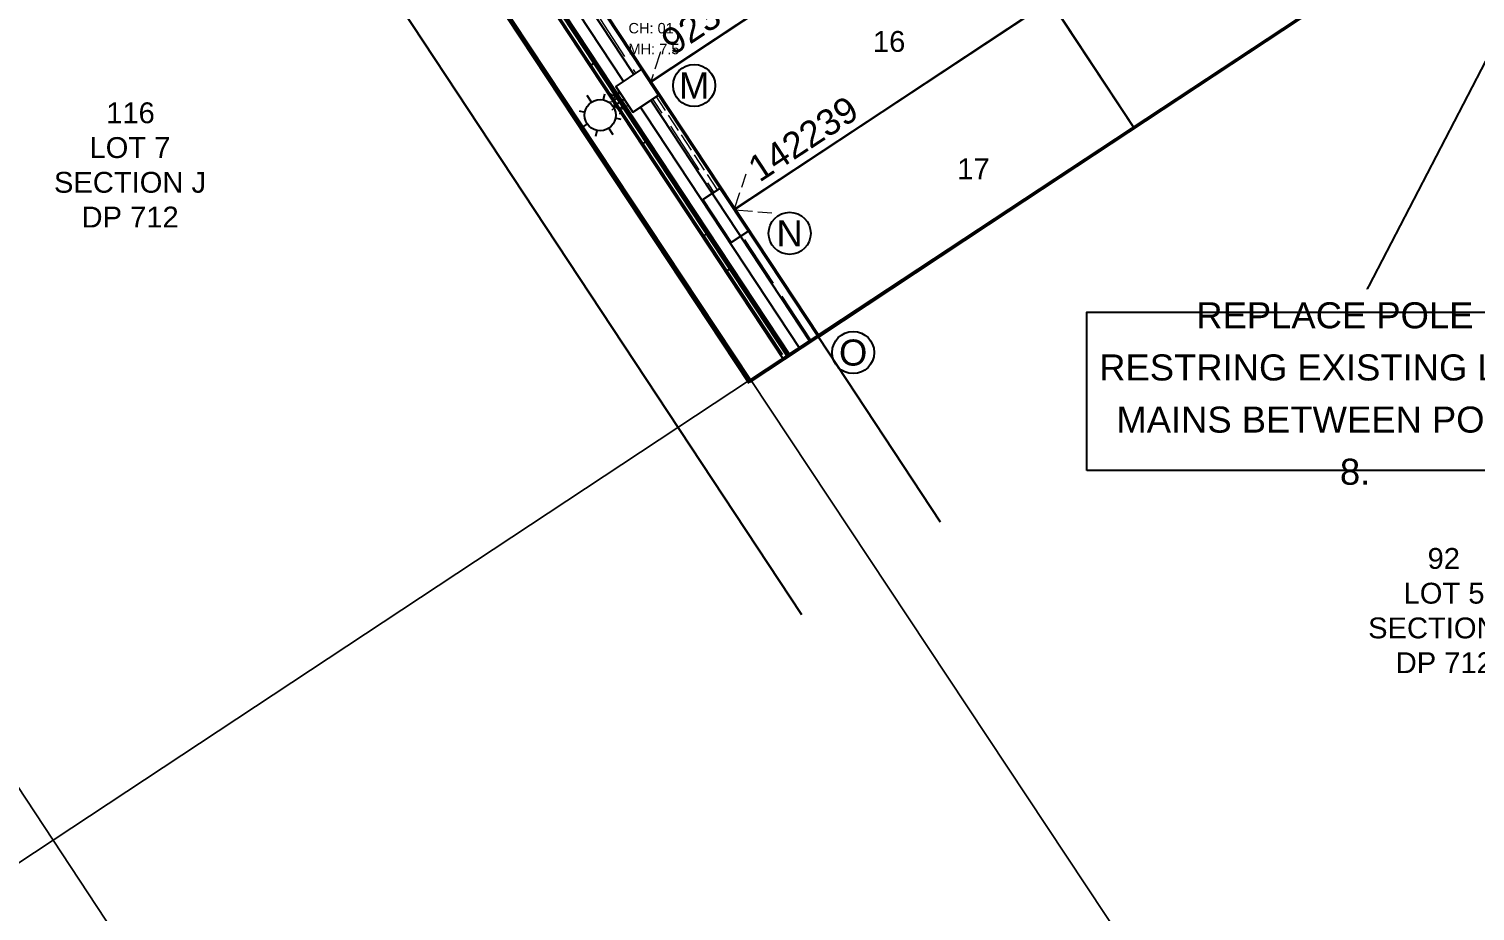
# Model space of a CAD drawing. Header units: metres. Extents: x 302064 to 305578, y 6265466 to 6271990.
# Drawn here: x 302954.4 to 303093.1, y 6270989.3 to 6271073.9 of the extents above; entities that cross this region are included whole.
import ezdxf
from ezdxf.enums import TextEntityAlignment as Align

# ---------------------------------------------------------------- set-up
doc = ezdxf.new("R2010")
doc.units = ezdxf.units.M
doc.linetypes.add('IE Trench LV', pattern=[6.5, 5, -1.5])
doc.linetypes.add('IECLTRLV', pattern=[6.5, 5, -1.5])
doc.layers.get('0').update_dxf_attribs({"color": 6})
for name, color, linetype in [('_User Miscellaneous1', 7, 'Continuous'), ('BDY', 252, 'Continuous'), ('DEVELOP', 2, 'Continuous'), ('Equip_SP_SL_NEW', 7, 'Continuous'), ('Notes_SP_MISC', 7, 'Continuous'), ('ROAD_KERB', 253, 'Continuous'), ('ROAD_KERB-BACK', 8, 'Continuous'), ('ROAD_KERB-LIP', 8, 'Continuous'), ('SupportsUG_SP_LV_NEW', 7, 'Continuous'), ('SupportsUG_SP_LV_SL_NEW', 7, 'Continuous'), ('XR01255_CC_DES$0$FOOTPATH', 252, 'Continuous'), ('XR01255_CC_DES$0$ROAD_CONTROL', 252, 'Continuous'), ('XR01255_CC_DES$0$ROAD_KERB', 252, 'Continuous'), ('XR01255_CC_DES$0$ROAD_KERB-BACK', 252, 'Continuous'), ('XR01255_CC_DES$0$ROAD_KERB-LIP', 252, 'Continuous'), ('XR01255_CC_LOT_LAYOUT$0$F_LOT', 252, 'Continuous'), ('XR01255_CC_LOT_LAYOUT$0$ST1_BDY', 252, 'Continuous'), ('XR01255_CC_LOT_LAYOUT$0$ST1_BDY_1', 252, 'Continuous'), ('XR01255_CC_LOT_LAYOUT$0$ST1_LOTS', 252, 'Continuous')]:
    doc.layers.add(name, color=color, linetype=linetype)
for name, color, linetype, lineweight in [('Cadastre Land Parcels_SP_EXT', 7, 'Continuous', 5), ('LH-LUM-L25', 1, 'Continuous', 0), ('LH-POL-Poles&Pendants', 1, 'Continuous', 0), ('Trench_SP_NEW', 7, 'IECLTRLV', 20)]:
    doc.layers.add(name, color=color, linetype=linetype, lineweight=lineweight)
doc.styles.add('POLE_LABEL', font='arial.ttf')
doc.styles.add('SL_LABEL', font='arial.ttf')
doc.styles.get("Standard").update_dxf_attribs({"font": 'arial.ttf'})
doc.dimstyles.get("Standard").update_dxf_attribs({"dimtxt": 0.18, "dimasz": 0.18, "dimexe": 0.18, "dimexo": 0.0625, "dimgap": 0.09, "dimtad": 0, "dimtih": 1, "dimtoh": 1, "dimdec": 4, "dimzin": 0, "dimdsep": 46, "dimtxsty": 'Standard', "dimcen": 0.09, "dimadec": 0, "dimazin": 0, "dimtfac": 1, "dimtdec": 4, "dimtofl": 0, "dimtmove": 0, "dimatfit": 3, "dimfxl": 1, "dimtolj": 1, "dimtzin": 0, "dimarcsym": 0})

# ---------------------------------------------------------------- blocks, each defined once
blk = doc.blocks.new('PILLAR_NEW')
for tag, height, flags, p in [('ASSET_NUM', 2.5, 8, (2, 4)), ('STREET_CODE', 0.2, 9, (1.5, 2))]:
    blk.add_attdef(tag, text='', height=height, dxfattribs=dict(flags=flags)).set_placement(p, align=Align.MIDDLE_LEFT)
blk.add_wipeout([(-2.47, 0.99), (2.47, 0.99), (2.47, -0.99), (-2.47, -0.99)])
at = {"lineweight": -3}
blk.add_lwpolyline([(-2.47, 0.99), (2.47, 0.99), (2.47, -0.99), (-2.47, -0.99)], close=True, dxfattribs=at)
for tag, flags, p in [('OWNED_BY', 9, (1.5, 1.8)), ('OPERATED_BY', 9, (1.5, 1.6)), ('MAINTAINED_BY', 9, (1.5, 1.4)), ('STATE', 9, (1.5, 1.2)), ('SUPPORT_TYPE', 9, (1.5, 1)), ('SUBURB', 9, (1.5, 0.2)), ('STREETNAME', 9, (1.5, 0)), ('USAGE', 9, (1.5, 0.8)), ('LEGEND', 9, (1.5, 0.6)), ('PARENT', 9, (1.5, 0.4)), ('Z', 1, (1.5, -0.6)), ('LOCATION', 9, (1.5, -0.2)), ('NOTES', 9, (1.5, -0.4))]:
    blk.add_attdef(tag, text='', height=0.2, dxfattribs=dict(flags=flags)).set_placement(p, align=Align.MIDDLE_LEFT)
blk = doc.blocks.new('A$C6F1F0823')
at = {"layer": 'BDY'}
for p, q in [((52.51, 98.13), (101.23, 24.36)), ((10.55, 95.98), (71.02, 4.41)), ((3.88, 91.56), (64.35, 0)), ((115.32, 68.72), (54.9, 28.82)), ((123.38, 56.51), (62.96, 16.62)), ((131.44, 44.3), (64.35, 0))]:
    blk.add_line(p, q, dxfattribs=at)
at = {"layer": 'ROAD_KERB'}
blk.add_line((15.8, 81.68), (67.83, 2.89), dxfattribs=at)
for points in [[(49.5, 30.65), (51.7, 27.31)], [(49.5, 30.65), (51.7, 27.31)], [(49.5, 30.65), (51.7, 27.31)], [(49.5, 30.65), (51.7, 27.31)], [(49.5, 30.65), (51.7, 27.31)], [(49.5, 30.65), (51.7, 27.31)], [(49.5, 30.65), (51.7, 27.31)], [(49.5, 30.65), (51.7, 27.31)], [(49.5, 30.65), (51.7, 27.31)], [(49.5, 30.65), (51.7, 27.31)], [(49.5, 30.65), (51.7, 27.31)], [(49.5, 30.65), (51.7, 27.31)], [(49.5, 30.65), (51.7, 27.31)], [(49.5, 30.65), (51.7, 27.31)], [(49.5, 30.65), (51.7, 27.31)], [(49.5, 30.65), (51.7, 27.31)], [(49.5, 30.65), (51.7, 27.31)], [(49.5, 30.65), (51.7, 27.31)], [(49.5, 30.65), (51.7, 27.31)], [(49.5, 30.65), (51.7, 27.31)], [(49.5, 30.65), (51.7, 27.31)], [(49.5, 30.65), (51.7, 27.31)], [(52.26, 26.48), (54.46, 23.14)], [(52.26, 26.48), (54.46, 23.14)], [(52.26, 26.48), (54.46, 23.14)], [(52.26, 26.48), (54.46, 23.14)], [(52.26, 26.48), (54.46, 23.14)], [(52.26, 26.48), (54.46, 23.14)], [(52.26, 26.48), (54.46, 23.14)], [(52.26, 26.48), (54.46, 23.14)], [(52.26, 26.48), (54.46, 23.14)], [(52.26, 26.48), (54.46, 23.14)], [(52.26, 26.48), (54.46, 23.14)], [(52.26, 26.48), (54.46, 23.14)], [(52.26, 26.48), (54.46, 23.14)], [(52.26, 26.48), (54.46, 23.14)], [(52.26, 26.48), (54.46, 23.14)], [(52.26, 26.48), (54.46, 23.14)], [(52.26, 26.48), (54.46, 23.14)], [(52.26, 26.48), (54.46, 23.14)], [(52.26, 26.48), (54.46, 23.14)], [(52.26, 26.48), (54.46, 23.14)], [(52.26, 26.48), (54.46, 23.14)], [(52.26, 26.48), (54.46, 23.14)], [(60.32, 14.27), (62.52, 10.93)], [(60.32, 14.27), (62.52, 10.93)], [(60.32, 14.27), (62.52, 10.93)], [(60.32, 14.27), (62.52, 10.93)], [(60.32, 14.27), (62.52, 10.93)], [(60.32, 14.27), (62.52, 10.93)], [(60.32, 14.27), (62.52, 10.93)]]:
    blk.add_lwpolyline(points, dxfattribs=at)
at = {"layer": 'ROAD_KERB-BACK'}
blk.add_line((15.93, 81.76), (68.23, 2.56), dxfattribs=at)
for points in [[(49.53, 30.66), (49.78, 30.23)], [(49.53, 30.66), (49.78, 30.23)], [(49.53, 30.66), (49.78, 30.23)], [(49.53, 30.66), (49.78, 30.23)], [(49.53, 30.66), (49.78, 30.23)], [(49.53, 30.66), (49.78, 30.23)], [(49.53, 30.66), (49.78, 30.23)], [(49.53, 30.66), (49.78, 30.23)], [(49.53, 30.66), (49.78, 30.23)], [(49.53, 30.66), (49.78, 30.23)], [(49.53, 30.66), (49.78, 30.23)], [(49.53, 30.66), (49.78, 30.23)], [(49.53, 30.66), (49.78, 30.23)], [(49.53, 30.66), (49.78, 30.23)], [(49.53, 30.66), (49.78, 30.23)], [(49.53, 30.66), (49.78, 30.23)], [(49.53, 30.66), (49.78, 30.23)], [(49.53, 30.66), (49.78, 30.23)], [(49.53, 30.66), (49.78, 30.23)], [(49.53, 30.66), (49.78, 30.23)], [(49.53, 30.66), (49.78, 30.23)], [(49.53, 30.66), (49.78, 30.23)], [(49.63, 30.73), (51.83, 27.39)], [(49.63, 30.73), (51.83, 27.39)], [(49.63, 30.73), (51.83, 27.39)], [(49.63, 30.73), (51.83, 27.39)], [(49.63, 30.73), (51.83, 27.39)], [(49.63, 30.73), (51.83, 27.39)], [(49.63, 30.73), (51.83, 27.39)], [(49.63, 30.73), (51.83, 27.39)], [(49.63, 30.73), (51.83, 27.39)], [(49.63, 30.73), (51.83, 27.39)], [(49.63, 30.73), (51.83, 27.39)], [(49.63, 30.73), (51.83, 27.39)], [(49.63, 30.73), (51.83, 27.39)], [(49.63, 30.73), (51.83, 27.39)], [(49.63, 30.73), (51.83, 27.39)], [(49.63, 30.73), (51.83, 27.39)], [(49.63, 30.73), (51.83, 27.39)], [(49.63, 30.73), (51.83, 27.39)], [(49.63, 30.73), (51.83, 27.39)], [(49.63, 30.73), (51.83, 27.39)], [(49.63, 30.73), (51.83, 27.39)], [(49.63, 30.73), (51.83, 27.39)], [(49.78, 30.23), (49.9, 30.31)], [(49.78, 30.23), (49.9, 30.31)], [(49.78, 30.23), (49.9, 30.31)], [(49.78, 30.23), (49.9, 30.31)], [(49.78, 30.23), (49.9, 30.31)], [(49.78, 30.23), (49.9, 30.31)], [(49.78, 30.23), (49.9, 30.31)], [(49.78, 30.23), (49.9, 30.31)], [(49.78, 30.23), (49.9, 30.31)], [(49.78, 30.23), (49.9, 30.31)], [(49.78, 30.23), (49.9, 30.31)], [(49.78, 30.23), (49.9, 30.31)], [(49.78, 30.23), (49.9, 30.31)], [(49.78, 30.23), (49.9, 30.31)], [(49.78, 30.23), (49.9, 30.31)], [(49.78, 30.23), (49.9, 30.31)], [(49.78, 30.23), (49.9, 30.31)], [(49.78, 30.23), (49.9, 30.31)], [(49.78, 30.23), (49.9, 30.31)], [(49.78, 30.23), (49.9, 30.31)], [(49.78, 30.23), (49.9, 30.31)], [(49.78, 30.23), (49.9, 30.31)], [(51.43, 27.73), (51.55, 27.81)], [(51.43, 27.73), (51.55, 27.81)], [(51.43, 27.73), (51.55, 27.81)], [(51.43, 27.73), (51.55, 27.81)], [(51.43, 27.73), (51.55, 27.81)], [(51.43, 27.73), (51.55, 27.81)], [(51.43, 27.73), (51.55, 27.81)], [(51.43, 27.73), (51.55, 27.81)], [(51.43, 27.73), (51.55, 27.81)], [(51.43, 27.73), (51.55, 27.81)], [(51.43, 27.73), (51.55, 27.81)], [(51.43, 27.73), (51.55, 27.81)], [(51.43, 27.73), (51.55, 27.81)], [(51.43, 27.73), (51.55, 27.81)], [(51.43, 27.73), (51.55, 27.81)], [(51.43, 27.73), (51.55, 27.81)], [(51.43, 27.73), (51.55, 27.81)], [(51.43, 27.73), (51.55, 27.81)], [(51.43, 27.73), (51.55, 27.81)], [(51.43, 27.73), (51.55, 27.81)], [(51.43, 27.73), (51.55, 27.81)], [(51.43, 27.73), (51.55, 27.81)], [(51.43, 27.73), (51.73, 27.33)], [(51.43, 27.73), (51.73, 27.33)], [(51.43, 27.73), (51.73, 27.33)], [(51.43, 27.73), (51.73, 27.33)], [(51.43, 27.73), (51.73, 27.33)], [(51.43, 27.73), (51.73, 27.33)], [(51.43, 27.73), (51.73, 27.33)], [(51.43, 27.73), (51.73, 27.33)], [(51.43, 27.73), (51.73, 27.33)], [(51.43, 27.73), (51.73, 27.33)], [(51.43, 27.73), (51.73, 27.33)], [(51.43, 27.73), (51.73, 27.33)], [(51.43, 27.73), (51.73, 27.33)], [(51.43, 27.73), (51.73, 27.33)], [(51.43, 27.73), (51.73, 27.33)], [(51.43, 27.73), (51.73, 27.33)], [(51.43, 27.73), (51.73, 27.33)], [(51.43, 27.73), (51.73, 27.33)], [(51.43, 27.73), (51.73, 27.33)], [(51.43, 27.73), (51.73, 27.33)], [(51.43, 27.73), (51.73, 27.33)], [(51.43, 27.73), (51.73, 27.33)], [(52.28, 26.49), (52.53, 26.06)], [(52.28, 26.49), (52.53, 26.06)], [(52.28, 26.49), (52.53, 26.06)], [(52.28, 26.49), (52.53, 26.06)], [(52.28, 26.49), (52.53, 26.06)], [(52.28, 26.49), (52.53, 26.06)], [(52.28, 26.49), (52.53, 26.06)], [(52.28, 26.49), (52.53, 26.06)], [(52.28, 26.49), (52.53, 26.06)], [(52.28, 26.49), (52.53, 26.06)], [(52.28, 26.49), (52.53, 26.06)], [(52.28, 26.49), (52.53, 26.06)], [(52.28, 26.49), (52.53, 26.06)], [(52.28, 26.49), (52.53, 26.06)], [(52.28, 26.49), (52.53, 26.06)], [(52.28, 26.49), (52.53, 26.06)], [(52.28, 26.49), (52.53, 26.06)], [(52.28, 26.49), (52.53, 26.06)], [(52.28, 26.49), (52.53, 26.06)], [(52.28, 26.49), (52.53, 26.06)], [(52.28, 26.49), (52.53, 26.06)], [(52.28, 26.49), (52.53, 26.06)], [(52.38, 26.56), (54.58, 23.22)], [(52.38, 26.56), (54.58, 23.22)], [(52.38, 26.56), (54.58, 23.22)], [(52.38, 26.56), (54.58, 23.22)], [(52.38, 26.56), (54.58, 23.22)], [(52.38, 26.56), (54.58, 23.22)], [(52.38, 26.56), (54.58, 23.22)], [(52.38, 26.56), (54.58, 23.22)], [(52.38, 26.56), (54.58, 23.22)], [(52.38, 26.56), (54.58, 23.22)], [(52.38, 26.56), (54.58, 23.22)], [(52.38, 26.56), (54.58, 23.22)], [(52.38, 26.56), (54.58, 23.22)], [(52.38, 26.56), (54.58, 23.22)], [(52.38, 26.56), (54.58, 23.22)], [(52.38, 26.56), (54.58, 23.22)], [(52.38, 26.56), (54.58, 23.22)], [(52.38, 26.56), (54.58, 23.22)], [(52.38, 26.56), (54.58, 23.22)], [(52.38, 26.56), (54.58, 23.22)], [(52.38, 26.56), (54.58, 23.22)], [(52.38, 26.56), (54.58, 23.22)], [(52.53, 26.06), (52.66, 26.14)], [(52.53, 26.06), (52.66, 26.14)], [(52.53, 26.06), (52.66, 26.14)], [(52.53, 26.06), (52.66, 26.14)], [(52.53, 26.06), (52.66, 26.14)], [(52.53, 26.06), (52.66, 26.14)], [(52.53, 26.06), (52.66, 26.14)], [(52.53, 26.06), (52.66, 26.14)], [(52.53, 26.06), (52.66, 26.14)], [(52.53, 26.06), (52.66, 26.14)], [(52.53, 26.06), (52.66, 26.14)], [(52.53, 26.06), (52.66, 26.14)], [(52.53, 26.06), (52.66, 26.14)], [(52.53, 26.06), (52.66, 26.14)], [(52.53, 26.06), (52.66, 26.14)], [(52.53, 26.06), (52.66, 26.14)], [(52.53, 26.06), (52.66, 26.14)], [(52.53, 26.06), (52.66, 26.14)], [(52.53, 26.06), (52.66, 26.14)], [(52.53, 26.06), (52.66, 26.14)], [(52.53, 26.06), (52.66, 26.14)], [(52.53, 26.06), (52.66, 26.14)], [(54.18, 23.56), (54.31, 23.64)], [(54.18, 23.56), (54.31, 23.64)], [(54.18, 23.56), (54.31, 23.64)], [(54.18, 23.56), (54.31, 23.64)], [(54.18, 23.56), (54.31, 23.64)], [(54.18, 23.56), (54.31, 23.64)], [(54.18, 23.56), (54.31, 23.64)], [(54.18, 23.56), (54.31, 23.64)], [(54.18, 23.56), (54.31, 23.64)], [(54.18, 23.56), (54.31, 23.64)], [(54.18, 23.56), (54.31, 23.64)], [(54.18, 23.56), (54.31, 23.64)], [(54.18, 23.56), (54.31, 23.64)], [(54.18, 23.56), (54.31, 23.64)], [(54.18, 23.56), (54.31, 23.64)], [(54.18, 23.56), (54.31, 23.64)], [(54.18, 23.56), (54.31, 23.64)], [(54.18, 23.56), (54.31, 23.64)], [(54.18, 23.56), (54.31, 23.64)], [(54.18, 23.56), (54.31, 23.64)], [(54.18, 23.56), (54.31, 23.64)], [(54.18, 23.56), (54.31, 23.64)], [(54.18, 23.56), (54.48, 23.15)], [(54.18, 23.56), (54.48, 23.15)], [(54.18, 23.56), (54.48, 23.15)], [(54.18, 23.56), (54.48, 23.15)], [(54.18, 23.56), (54.48, 23.15)], [(54.18, 23.56), (54.48, 23.15)], [(54.18, 23.56), (54.48, 23.15)], [(54.18, 23.56), (54.48, 23.15)], [(54.18, 23.56), (54.48, 23.15)], [(54.18, 23.56), (54.48, 23.15)], [(54.18, 23.56), (54.48, 23.15)], [(54.18, 23.56), (54.48, 23.15)], [(54.18, 23.56), (54.48, 23.15)], [(54.18, 23.56), (54.48, 23.15)], [(54.18, 23.56), (54.48, 23.15)], [(54.18, 23.56), (54.48, 23.15)], [(54.18, 23.56), (54.48, 23.15)], [(54.18, 23.56), (54.48, 23.15)], [(54.18, 23.56), (54.48, 23.15)], [(54.18, 23.56), (54.48, 23.15)], [(54.18, 23.56), (54.48, 23.15)], [(54.18, 23.56), (54.48, 23.15)], [(60.34, 14.29), (60.59, 13.85)], [(60.34, 14.29), (60.59, 13.85)], [(60.34, 14.29), (60.59, 13.85)], [(60.34, 14.29), (60.59, 13.85)], [(60.34, 14.29), (60.59, 13.85)], [(60.34, 14.29), (60.59, 13.85)], [(60.34, 14.29), (60.59, 13.85)], [(60.44, 14.35), (62.65, 11.01)], [(60.44, 14.35), (62.65, 11.01)], [(60.44, 14.35), (62.65, 11.01)], [(60.44, 14.35), (62.65, 11.01)], [(60.44, 14.35), (62.65, 11.01)], [(60.44, 14.35), (62.65, 11.01)], [(60.44, 14.35), (62.65, 11.01)], [(60.59, 13.85), (60.72, 13.93)], [(60.59, 13.85), (60.72, 13.93)], [(60.59, 13.85), (60.72, 13.93)], [(60.59, 13.85), (60.72, 13.93)], [(60.59, 13.85), (60.72, 13.93)], [(60.59, 13.85), (60.72, 13.93)], [(60.59, 13.85), (60.72, 13.93)], [(62.24, 11.35), (62.37, 11.43)], [(62.24, 11.35), (62.37, 11.43)], [(62.24, 11.35), (62.37, 11.43)], [(62.24, 11.35), (62.37, 11.43)], [(62.24, 11.35), (62.37, 11.43)], [(62.24, 11.35), (62.37, 11.43)], [(62.24, 11.35), (62.37, 11.43)], [(62.24, 11.35), (62.55, 10.95)], [(62.24, 11.35), (62.55, 10.95)], [(62.24, 11.35), (62.55, 10.95)], [(62.24, 11.35), (62.55, 10.95)], [(62.24, 11.35), (62.55, 10.95)], [(62.24, 11.35), (62.55, 10.95)], [(62.24, 11.35), (62.55, 10.95)]]:
    blk.add_lwpolyline(points, dxfattribs=at)
at = {"layer": 'ROAD_KERB-LIP'}
blk.add_line((15.43, 81.43), (67.45, 2.64), dxfattribs=at)
for points in [[(49.12, 30.4), (49.63, 30.73)], [(49.12, 30.4), (49.63, 30.73)], [(49.12, 30.4), (49.63, 30.73)], [(49.12, 30.4), (49.63, 30.73)], [(49.12, 30.4), (49.63, 30.73)], [(49.12, 30.4), (49.63, 30.73)], [(49.12, 30.4), (49.63, 30.73)], [(49.12, 30.4), (49.63, 30.73)], [(49.12, 30.4), (49.63, 30.73)], [(49.12, 30.4), (49.63, 30.73)], [(49.12, 30.4), (49.63, 30.73)], [(49.12, 30.4), (49.63, 30.73)], [(49.12, 30.4), (49.63, 30.73)], [(49.12, 30.4), (49.63, 30.73)], [(49.12, 30.4), (49.63, 30.73)], [(49.12, 30.4), (49.63, 30.73)], [(49.12, 30.4), (49.63, 30.73)], [(49.12, 30.4), (49.63, 30.73)], [(49.12, 30.4), (49.63, 30.73)], [(49.12, 30.4), (49.63, 30.73)], [(49.12, 30.4), (49.63, 30.73)], [(49.12, 30.4), (49.63, 30.73)], [(49.12, 30.4), (51.33, 27.06)], [(49.12, 30.4), (51.33, 27.06)], [(49.12, 30.4), (51.33, 27.06)], [(49.12, 30.4), (51.33, 27.06)], [(49.12, 30.4), (51.33, 27.06)], [(49.12, 30.4), (51.33, 27.06)], [(49.12, 30.4), (51.33, 27.06)], [(49.12, 30.4), (51.33, 27.06)], [(49.12, 30.4), (51.33, 27.06)], [(49.12, 30.4), (51.33, 27.06)], [(49.12, 30.4), (51.33, 27.06)], [(49.12, 30.4), (51.33, 27.06)], [(49.12, 30.4), (51.33, 27.06)], [(49.12, 30.4), (51.33, 27.06)], [(49.12, 30.4), (51.33, 27.06)], [(49.12, 30.4), (51.33, 27.06)], [(49.12, 30.4), (51.33, 27.06)], [(49.12, 30.4), (51.33, 27.06)], [(49.12, 30.4), (51.33, 27.06)], [(49.12, 30.4), (51.33, 27.06)], [(49.12, 30.4), (51.33, 27.06)], [(49.12, 30.4), (51.33, 27.06)], [(51.83, 27.39), (51.33, 27.06)], [(51.83, 27.39), (51.33, 27.06)], [(51.83, 27.39), (51.33, 27.06)], [(51.83, 27.39), (51.33, 27.06)], [(51.83, 27.39), (51.33, 27.06)], [(51.83, 27.39), (51.33, 27.06)], [(51.83, 27.39), (51.33, 27.06)], [(51.83, 27.39), (51.33, 27.06)], [(51.83, 27.39), (51.33, 27.06)], [(51.83, 27.39), (51.33, 27.06)], [(51.83, 27.39), (51.33, 27.06)], [(51.83, 27.39), (51.33, 27.06)], [(51.83, 27.39), (51.33, 27.06)], [(51.83, 27.39), (51.33, 27.06)], [(51.83, 27.39), (51.33, 27.06)], [(51.83, 27.39), (51.33, 27.06)], [(51.83, 27.39), (51.33, 27.06)], [(51.83, 27.39), (51.33, 27.06)], [(51.83, 27.39), (51.33, 27.06)], [(51.83, 27.39), (51.33, 27.06)], [(51.83, 27.39), (51.33, 27.06)], [(51.83, 27.39), (51.33, 27.06)], [(51.88, 26.23), (52.38, 26.56)], [(51.88, 26.23), (52.38, 26.56)], [(51.88, 26.23), (52.38, 26.56)], [(51.88, 26.23), (52.38, 26.56)], [(51.88, 26.23), (52.38, 26.56)], [(51.88, 26.23), (52.38, 26.56)], [(51.88, 26.23), (52.38, 26.56)], [(51.88, 26.23), (52.38, 26.56)], [(51.88, 26.23), (52.38, 26.56)], [(51.88, 26.23), (52.38, 26.56)], [(51.88, 26.23), (52.38, 26.56)], [(51.88, 26.23), (52.38, 26.56)], [(51.88, 26.23), (52.38, 26.56)], [(51.88, 26.23), (52.38, 26.56)], [(51.88, 26.23), (52.38, 26.56)], [(51.88, 26.23), (52.38, 26.56)], [(51.88, 26.23), (52.38, 26.56)], [(51.88, 26.23), (52.38, 26.56)], [(51.88, 26.23), (52.38, 26.56)], [(51.88, 26.23), (52.38, 26.56)], [(51.88, 26.23), (52.38, 26.56)], [(51.88, 26.23), (52.38, 26.56)], [(51.88, 26.23), (54.08, 22.89)], [(51.88, 26.23), (54.08, 22.89)], [(51.88, 26.23), (54.08, 22.89)], [(51.88, 26.23), (54.08, 22.89)], [(51.88, 26.23), (54.08, 22.89)], [(51.88, 26.23), (54.08, 22.89)], [(51.88, 26.23), (54.08, 22.89)], [(51.88, 26.23), (54.08, 22.89)], [(51.88, 26.23), (54.08, 22.89)], [(51.88, 26.23), (54.08, 22.89)], [(51.88, 26.23), (54.08, 22.89)], [(51.88, 26.23), (54.08, 22.89)], [(51.88, 26.23), (54.08, 22.89)], [(51.88, 26.23), (54.08, 22.89)], [(51.88, 26.23), (54.08, 22.89)], [(51.88, 26.23), (54.08, 22.89)], [(51.88, 26.23), (54.08, 22.89)], [(51.88, 26.23), (54.08, 22.89)], [(51.88, 26.23), (54.08, 22.89)], [(51.88, 26.23), (54.08, 22.89)], [(51.88, 26.23), (54.08, 22.89)], [(51.88, 26.23), (54.08, 22.89)], [(54.58, 23.22), (54.08, 22.89)], [(54.58, 23.22), (54.08, 22.89)], [(54.58, 23.22), (54.08, 22.89)], [(54.58, 23.22), (54.08, 22.89)], [(54.58, 23.22), (54.08, 22.89)], [(54.58, 23.22), (54.08, 22.89)], [(54.58, 23.22), (54.08, 22.89)], [(54.58, 23.22), (54.08, 22.89)], [(54.58, 23.22), (54.08, 22.89)], [(54.58, 23.22), (54.08, 22.89)], [(54.58, 23.22), (54.08, 22.89)], [(54.58, 23.22), (54.08, 22.89)], [(54.58, 23.22), (54.08, 22.89)], [(54.58, 23.22), (54.08, 22.89)], [(54.58, 23.22), (54.08, 22.89)], [(54.58, 23.22), (54.08, 22.89)], [(54.58, 23.22), (54.08, 22.89)], [(54.58, 23.22), (54.08, 22.89)], [(54.58, 23.22), (54.08, 22.89)], [(54.58, 23.22), (54.08, 22.89)], [(54.58, 23.22), (54.08, 22.89)], [(54.58, 23.22), (54.08, 22.89)], [(59.94, 14.02), (60.44, 14.35)], [(59.94, 14.02), (60.44, 14.35)], [(59.94, 14.02), (60.44, 14.35)], [(59.94, 14.02), (60.44, 14.35)], [(59.94, 14.02), (60.44, 14.35)], [(59.94, 14.02), (60.44, 14.35)], [(59.94, 14.02), (60.44, 14.35)], [(59.94, 14.02), (62.14, 10.68)], [(59.94, 14.02), (62.14, 10.68)], [(59.94, 14.02), (62.14, 10.68)], [(59.94, 14.02), (62.14, 10.68)], [(59.94, 14.02), (62.14, 10.68)], [(59.94, 14.02), (62.14, 10.68)], [(59.94, 14.02), (62.14, 10.68)], [(62.65, 11.01), (62.14, 10.68)], [(62.65, 11.01), (62.14, 10.68)], [(62.65, 11.01), (62.14, 10.68)], [(62.65, 11.01), (62.14, 10.68)], [(62.65, 11.01), (62.14, 10.68)], [(62.65, 11.01), (62.14, 10.68)], [(62.65, 11.01), (62.14, 10.68)]]:
    blk.add_lwpolyline(points, dxfattribs=at)
blk = doc.blocks.new('A$C07AF69C9')
at = {"layer": 'XR01255_CC_DES$0$FOOTPATH'}
for p, q in [((43.45, 113.51), (101.55, 25.44)), ((44.72, 113.76), (102.55, 26.1))]:
    blk.add_line(p, q, dxfattribs=at)
at = {"layer": 'XR01255_CC_DES$0$ROAD_CONTROL'}
blk.add_line((30.69, 122.13), (96.62, 22.19), dxfattribs=at)
at = {"layer": 'XR01255_CC_DES$0$ROAD_KERB'}
blk.add_lwpolyline([(100.38, 24.67), (42.74, 112.05)], dxfattribs=at)
at = {"layer": 'XR01255_CC_DES$0$ROAD_KERB-BACK'}
blk.add_lwpolyline([(100.5, 24.75), (42.86, 112.13)], dxfattribs=at)
at = {"layer": 'XR01255_CC_DES$0$ROAD_KERB-LIP'}
blk.add_lwpolyline([(100, 24.42), (42.36, 111.8)], dxfattribs=at)
at = {"layer": 'XR01255_CC_LOT_LAYOUT$0$F_LOT'}
for points in [[(21.25, 103.76), (25.42, 106.52), (32.34, 105.11), (101.68, 0)], [(103.3, 26.59), (114.98, 8.89)]]:
    blk.add_lwpolyline(points, dxfattribs=at)
at = {"layer": 'XR01255_CC_LOT_LAYOUT$0$ST1_BDY'}
for p, q in [((84.97, 120.37), (133.6, 46.65)), ((45.68, 113.94), (103.3, 26.59))]:
    blk.add_line(p, q, dxfattribs=at)
at = {"layer": 'XR01255_CC_LOT_LAYOUT$0$ST1_BDY_1'}
for p, q in [((163.9, 66.71), (133.6, 46.65)), ((133.6, 46.65), (103.3, 26.59))]:
    blk.add_line(p, q, dxfattribs=at)
at = {"layer": 'XR01255_CC_LOT_LAYOUT$0$ST1_LOTS'}
for p, q in [((117.46, 71.12), (87.16, 51.06)), ((125.53, 58.88), (95.23, 38.83))]:
    blk.add_line(p, q, dxfattribs=at)
blk.add_blockref('A$C6F1F0823', (32.37, 22.29))
blk = doc.blocks.new('A$C70F866E6')
at = {"layer": 'LH-LUM-L25', "color": 1, "extrusion": (0.072752, 0.047992, 0.996195)}
for p, q in [((0.06233, 0.00166, 0.00752), (0.06193, 0.00195, 0.00754)), ((0.06222, 0.00146, 0.00754), (0.06219, 0.00127, 0.00755)), ((0.06231, 0.00163, 0.00752), (0.06222, 0.00146, 0.00754)), ((0.06244, 0.00178, 0.00751), (0.06231, 0.00163, 0.00752)), ((0.0626, 0.00188, 0.00749), (0.06244, 0.00178, 0.00751)), ((0.06278, 0.00194, 0.00748), (0.0626, 0.00188, 0.00749)), ((0.06275, 0.00194, 0.00748), (0.06263, 0.00242, 0.00746)), ((0.06297, 0.00196, 0.00746), (0.06278, 0.00194, 0.00748)), ((0.06316, 0.00192, 0.00745), (0.06297, 0.00196, 0.00746)), ((0.06333, 0.00183, 0.00744), (0.06316, 0.00192, 0.00745)), ((0.06325, 0.00188, 0.00744), (0.06347, 0.00232, 0.00741)), ((0.06348, 0.0017, 0.00744), (0.06333, 0.00183, 0.00744)), ((0.06358, 0.00154, 0.00744), (0.06348, 0.0017, 0.00744)), ((0.06364, 0.00136, 0.00744), (0.06358, 0.00154, 0.00744)), ((0.06359, 0.00151, 0.00744), (0.06404, 0.00171, 0.00739)), ((0.06219, 0.00118, 0.00756), (0.0617, 0.00115, 0.00759)), ((0.06239, 0.00071, 0.00756), (0.06203, 0.00038, 0.00761)), ((0.06219, 0.00127, 0.00755), (0.0622, 0.00108, 0.00756)), ((0.0622, 0.00108, 0.00756), (0.06226, 0.0009, 0.00756)), ((0.06226, 0.0009, 0.00756), (0.06231, 0.00082, 0.00756)), ((0.06231, 0.00082, 0.00756), (0.06236, 0.00074, 0.00756)), ((0.06236, 0.00074, 0.00756), (0.06251, 0.00061, 0.00756)), ((0.06251, 0.00061, 0.00756), (0.06268, 0.00052, 0.00755)), ((0.06268, 0.00052, 0.00755), (0.06287, 0.00048, 0.00754)), ((0.06284, 0.00049, 0.00754), (0.06278, 0, 0.00757)), ((0.06288, 0.00128, 0.0075), (0.06286, 0.00118, 0.00751)), ((0.06298, 0.00126, 0.00749), (0.06286, 0.00118, 0.00751)), ((0.06286, 0.00118, 0.00751), (0.06296, 0.00116, 0.0075)), ((0.06287, 0.00048, 0.00754), (0.06306, 0.0005, 0.00752)), ((0.06296, 0.00116, 0.0075), (0.06288, 0.00128, 0.0075)), ((0.06306, 0.0005, 0.00752), (0.06324, 0.00056, 0.00751)), ((0.06324, 0.00056, 0.00751), (0.0634, 0.00066, 0.00749)), ((0.06333, 0.0006, 0.0075), (0.0636, 0.00019, 0.0075)), ((0.0634, 0.00066, 0.00749), (0.06353, 0.00081, 0.00748)), ((0.06353, 0.00081, 0.00748), (0.06362, 0.00098, 0.00746)), ((0.06362, 0.00098, 0.00746), (0.06365, 0.00117, 0.00745)), ((0.06363, 0.00101, 0.00746), (0.0641, 0.00087, 0.00743)), ((0.06365, 0.00117, 0.00745), (0.06364, 0.00136, 0.00744))]:
    blk.add_line(p, q, dxfattribs=at)
at = {"layer": 'LH-POL-Poles&Pendants', "color": 1}
blk.add_line((0.06542, 0.00287, 0.0075), (0.06292, 0.00122, 0.0075), dxfattribs=at)
at = {"layer": 'LH-LUM-L25', "color": 1, "char_height": 0.001, "attachment_point": 1}
for s, insert in [('CH: 01', (0.06364, 0.00875, 0.0075)), ('MH: 7.5', (0.06364, 0.00675, 0.0075))]:
    blk.add_mtext(s, dxfattribs=dict(at, insert=insert))
blk = doc.blocks.new('*U84')
for p, q in [((-1.46, 5.68), (-1.06, 5.28)), ((0, 5.72), (0, 6.47)), ((1.46, 5.68), (1.06, 5.28)), ((-2.25, 4.22), (-1.5, 4.22)), ((1.5, 4.22), (2.25, 4.22)), ((-1.46, 2.76), (-1.06, 3.16)), ((1.46, 2.76), (1.06, 3.16)), ((0, 0), (0, 2.72)), ((0, 0), (0, 0))]:
    blk.add_line(p, q)
blk.add_circle((0, 4.22), 1.5)
at = {"style": 'SL_LABEL'}
for tag, height, flags, p in [('ASSET_NUM', 2.5, 8, (2, 2)), ('STREET_CODE', 0.2, 9, (0, -0.2))]:
    blk.add_attdef(tag, text='', height=height, dxfattribs=dict(at, flags=flags)).set_placement(p, align=Align.MIDDLE_LEFT)
for tag, p, flags in [('Z', (0, 0), 1), ('OPERATED_BY', (0, -9.61), 9)]:
    blk.add_attdef(tag, p, '', height=0.2, dxfattribs=dict(flags=flags))
for tag, height, flags, p in [('CONSTRUCTED_VOLTAGE', 0.2, 9, (0, -0.4)), ('CONTROL_TYPE', 0.2, 9, (0, -0.6)), ('OPERATING_VOLTAGE', 0.2, 9, (0, -1.4)), ('LANTERN_PURPOSE', 0.2, 9, (0, -0.8)), ('LANTERN_TYPE', 0.2, 9, (0, -1)), ('NO_PHASES', 0.2, 9, (0, -1.2)), ('ORIENTATION', 0.2, 9, (0, -1.6)), ('OWNED_BY', 0.2, 9, (0, -1.8)), ('STATE', 0.2, 9, (0, -2)), ('CEXIST', 0.2, 9, (0, -2.4)), ('CNEW', 0.2, 9, (0, -2.6)), ('CNUMBER', 0.2, 9, (0, -2.8)), ('USAGE', 0.2, 9, (0, -2.2)), ('LNUMBER', 2.5, 8, (1.2, -2.8)), ('CREMOVE', 0.2, 9, (0, -3)), ('CREPLACE', 0.2, 9, (0, -3.2)), ('LKINGHEIGHT', 0.2, 9, (0, -3.4)), ('LBRACKET', 0.2, 9, (0, -3.6)), ('LBRACKETVOCAB', 0.2, 9, (0, -3.8)), ('LCATEGORY', 0.2, 9, (0, -4)), ('LCHARGE1', 0.2, 9, (0, -4.2)), ('LCHARGE1PERCENT', 0.2, 9, (0, -4.4)), ('LCHARGE2', 0.2, 9, (0, -4.6)), ('LCHARGE2PERCENT', 0.2, 9, (0, -4.8)), ('LCHARGE3', 0.2, 9, (0, -5)), ('LCHARGE3PERCENT', 0.2, 9, (0, -5.2)), ('LEXIST', 0.2, 9, (0, -5.4)), ('LLAMP', 0.2, 9, (0, -5.6)), ('LLAMPVOCAB', 0.2, 9, (0, -5.8)), ('LMAST', 0.2, 9, (0, -6)), ('LMASTVOCAB', 0.2, 9, (0, -6.2)), ('LNEW', 0.2, 9, (0, -6.4)), ('LANTNUMBER', 0.2, 9, (0, -6.6)), ('LOUTREACH', 0.2, 9, (0, -7)), ('LOUTREACHVOCAB', 0.2, 9, (0, -7.2)), ('LRATECODE', 0.2, 9, (0, -7.4)), ('LREMOVE', 0.2, 9, (0, -7.6)), ('LREPLACE', 0.2, 9, (0, -7.8)), ('LTYPE', 0.2, 9, (0, -8)), ('LTYPEVOCAB', 0.2, 9, (0, -8.2)), ('LEGEND', 0.2, 9, (0, -8.4)), ('SUBURB', 0.2, 9, (0, -8.6)), ('STREETNAME', 0.2, 9, (0, -8.8)), ('LOCATION', 0.2, 9, (0, -9)), ('NOTES', 0.2, 9, (0, -9.2)), ('MAINTAINED_BY', 0.2, 9, (0, -9.86))]:
    blk.add_attdef(tag, text='', height=height, dxfattribs=dict(flags=flags)).set_placement(p, align=Align.MIDDLE_LEFT)
blk = doc.blocks.new('COLUMN_NEW')
for tag, flags, p in [('Z', 1, (1.5, -2.8)), ('NOTES', 9, (1.5, -2.4)), ('LABEL_ALIGNMENT', 9, (1.5, -2.6))]:
    blk.add_attdef(tag, text='', height=0.2, dxfattribs=dict(flags=flags)).set_placement(p, align=Align.MIDDLE_LEFT)
blk.add_wipeout([(-1.485, -1.485), (1.485, -1.485), (1.485, 1.485), (-1.485, 1.485)])
at = {"lineweight": -3}
blk.add_lwpolyline([(-1.485, -1.485), (1.485, -1.485), (1.485, 1.485), (-1.485, 1.485)], close=True, dxfattribs=at)
for tag, height, flags, p in [('ASSET_NUM', 2.5, 8, (2, 2)), ('STREET_CODE', 0.2, 9, (1.5, 0)), ('OWNED_BY', 0.2, 9, (1.5, -0.4)), ('OPERATED_BY', 0.2, 9, (1.5, -0.6)), ('STATE', 0.2, 9, (1.5, -1)), ('COLUMN_TYPE', 0.2, 9, (1.5, -0.2)), ('USAGE', 0.2, 9, (1.5, -1.2)), ('MAINTAINED_BY', 0.2, 9, (1.5, -0.8)), ('LEGEND', 0.2, 9, (1.5, -1.4)), ('SUBURB', 0.2, 9, (1.5, -1.8)), ('STREETNAME', 0.2, 9, (1.5, -2)), ('PARENT', 0.2, 9, (1.5, -1.6)), ('LOCATION', 0.2, 9, (1.5, -2.2))]:
    blk.add_attdef(tag, text='', height=height, dxfattribs=dict(flags=flags)).set_placement(p, align=Align.MIDDLE_LEFT)
at = {"style": 'POLE_LABEL', "flags": 9}
blk.add_attdef('STRUCTURE_PLANT_NUMBER', text='', height=0.2, dxfattribs=at).set_placement((1.5, 0.242), align=Align.MIDDLE_LEFT)
blk = doc.blocks.new('DUCT_INDICATOR')
blk.add_circle((0, 0), 2.02)
blk.add_attdef('CODE', text='', height=1.8).set_placement((0, 0), align=Align.MIDDLE_CENTER)
at = {"flags": 1}
blk.add_attdef('Z', (0, 0), '', height=0.2, dxfattribs=at)

msp = doc.modelspace()

# ---------------------------------------------------------------- linework, layer by layer
at = {"layer": 'Cadastre Land Parcels_SP_EXT', "linetype": 'Continuous'}
for points in [[(303090.76, 6271084.541), (303030.427, 6271175.862), (302974.067, 6271138.657), (302963.233, 6271131.505), (303023.65, 6271040.271), (303090.76, 6271084.541)], [(303023.65, 6271040.271), (302963.233, 6271131.505), (302896.524, 6271087.489), (302956.73, 6270996.069), (303023.65, 6271040.271)], [(302956.73, 6270996.069), (302896.524, 6271087.489), (302829.413, 6271043.141), (302889.722, 6270951.817), (302956.73, 6270996.069)], [(303123.371, 6271035.183), (303090.76, 6271084.541), (303023.65, 6271040.271), (303084.269, 6270948.803), (303124.6, 6270975.454), (303151.213, 6270993.041), (303123.371, 6271035.183)], [(303084.269, 6270948.803), (303023.65, 6271040.271), (302956.73, 6270996.069), (303017.047, 6270904.464), (303084.269, 6270948.803)], [(303017.047, 6270904.464), (302956.73, 6270996.069), (302889.722, 6270951.817), (302950.109, 6270860.226), (303017.047, 6270904.464)]]:
    msp.add_lwpolyline(points, close=True, dxfattribs=at)
at = {"layer": 'Trench_SP_NEW', "linetype": 'IE Trench LV', "flags": 128}
msp.add_lwpolyline([(303029.409, 6271044.074), (302969.416, 6271135.587)], dxfattribs=at)

# ---------------------------------------------------------------- block references
at = {"layer": 'Equip_SP_SL_NEW', "rotation": 123.6319973814984}
msp.add_blockref('*U84', (303012.732, 6271067.959), dxfattribs=at)
at = {"layer": 'Notes_SP_MISC', "lineweight": 25}
ref = msp.add_blockref('DUCT_INDICATOR', (303033.482, 6271042.851), dxfattribs=at)
ref.add_attrib('CODE', 'O', dxfattribs={"layer": '0', "height": 2.5}).set_placement((303033.482, 6271042.851), align=Align.MIDDLE_CENTER)

# ---------------------------------------------------------------- texts
at = {"layer": '_User Miscellaneous1', "color": 252, "lineweight": 25, "char_height": 2, "width": 14.08147, "attachment_point": 3}
for s, insert in [('16', (303038.486, 6271073.697)), ('17', (303046.576, 6271061.477))]:
    msp.add_mtext(s, dxfattribs=dict(at, insert=insert))
at = {"layer": '_User Miscellaneous1', "lineweight": 25, "char_height": 2, "width": 15.29778, "attachment_point": 1}
for s, insert in [('\\pi5.5343;116\\P\\pi3.9327;LOT 7 \\P\\pi0.52406;SECTION J \\P\\pi3.1707;DP 712', (302956.293, 6271066.849)), ('\\pi6.2267;92\\P\\pi3.9252;LOT 5 \\P\\pi0.52406;SECTION J \\P\\pi3.1707;DP 712', (303082.358, 6271024.1))]:
    msp.add_mtext(s, dxfattribs=dict(at, insert=insert))

# ---------------------------------------------------------------- leaders
at = {"layer": '_User Miscellaneous1', "lineweight": 25}
msp.add_leader([(303097.985, 6271078.229), (303081.632, 6271046.738)], dimstyle='Standard', override={"dimasz": 5, "dimgap": 0.625, "dimtad": 0}, dxfattribs=at)

# ---------------------------------------------------------------- next in the draw order: block references
at = {"layer": 'SupportsUG_SP_LV_NEW'}
ref = msp.add_blockref('PILLAR_NEW', (303021.247, 6271056.004), dxfattribs=dict(at, rotation=303.4511682459829))
ref.add_attrib('ASSET_NUM', '142239', dxfattribs={"layer": '0', "height": 2.5, "rotation": 33.29697, "flags": 8}).set_placement((303023.809, 6271060.171), align=Align.MIDDLE_LEFT)

# ---------------------------------------------------------------- next in the draw order: linework, layer by layer
at = {"layer": 'Trench_SP_NEW', "ltscale": 0.35, "flags": 128}
for points in [[(303020.468, 6271058.456), (303013.938, 6271068.415), (303015.192, 6271072.186)], [(303022.073, 6271056.55), (303023.217, 6271059.992)], [(303022.073, 6271056.55), (303025.688, 6271056.252)]]:
    msp.add_lwpolyline(points, dxfattribs=at)

# ---------------------------------------------------------------- next in the draw order: block references
at = {"layer": 'Defpoints', "xscale": 1000, "yscale": 1000, "zscale": 1000}
msp.add_blockref('A$C70F866E6', (302948.287, 6271065.718), dxfattribs=at)
at = {"layer": 'DEVELOP'}
msp.add_blockref('A$C07AF69C9', (302926.842, 6271017.724), dxfattribs=at)
at = {"layer": 'Notes_SP_MISC', "lineweight": 25}
ref = msp.add_blockref('DUCT_INDICATOR', (303027.39, 6271054.284), dxfattribs=at)
ref.add_attrib('CODE', 'N', dxfattribs={"layer": '0', "height": 2.5}).set_placement((303027.39, 6271054.284), align=Align.MIDDLE_CENTER)

# ---------------------------------------------------------------- next in the draw order: block references
at = {"layer": 'SupportsUG_SP_LV_SL_NEW'}
ref = msp.add_blockref('COLUMN_NEW', (303012.758, 6271067.962), dxfattribs=dict(at, rotation=123.4113756701846))
ref.add_attrib('ASSET_NUM', '923057', dxfattribs={"layer": '0', "height": 2.5, "rotation": 33.45264, "flags": 8}).set_placement((303015.504, 6271072.332), align=Align.MIDDLE_LEFT)

# ---------------------------------------------------------------- next in the draw order: texts
at = {"layer": '_User Miscellaneous1', "lineweight": 25, "insert": (303081.632, 6271038.903), "char_height": 2.5, "width": 49.248, "attachment_point": 5, "line_spacing_factor": 1.2, "bg_fill": 3, "box_fill_scale": 1.5, "bg_fill_color": 256, "bg_fill_transparency": 0}
msp.add_mtext('REPLACE POLE 7, RESTRING EXISTING LV & SL MAINS BETWEEN POLE 7 & 8.', dxfattribs=at)

# ---------------------------------------------------------------- next in the draw order: linework, layer by layer
at = {"layer": '_User Miscellaneous1', "lineweight": 25}
msp.add_lwpolyline([(303055.883, 6271031.531), (303055.883, 6271046.738), (303107.382, 6271046.738), (303107.382, 6271031.531)], close=True, dxfattribs=at)

# ---------------------------------------------------------------- next in the draw order: block references
at = {"layer": 'Notes_SP_MISC', "lineweight": 25}
ref = msp.add_blockref('DUCT_INDICATOR', (303018.223, 6271068.468), dxfattribs=at)
ref.add_attrib('CODE', 'M', dxfattribs={"layer": '0', "height": 2.5}).set_placement((303018.223, 6271068.468), align=Align.MIDDLE_CENTER)

doc.saveas('drawing.dxf')
